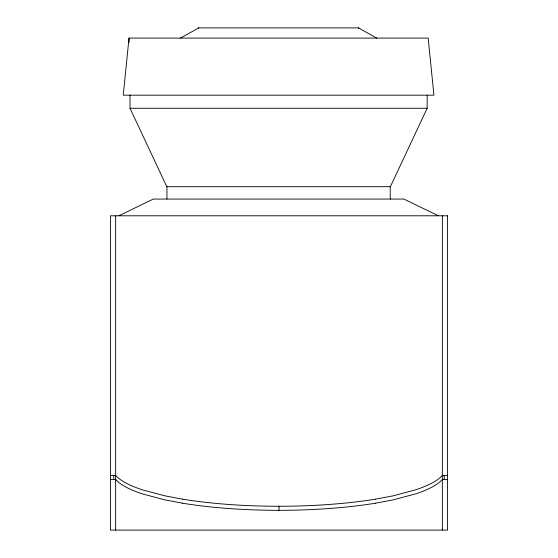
<?xml version="1.0" encoding="UTF-8"?>
<svg xmlns="http://www.w3.org/2000/svg" width="558" height="558" viewBox="0 0 558 558"><rect width="100%" height="100%" fill="white"/><g stroke="black" fill="none" stroke-linecap="round" stroke-linejoin="round"><path stroke-width="0.84" d="M129.017 38.097L123.248 95.174L433.929 95.174L428.16 38.097L129.017 38.097L129.017 42.422M427.17 95.174L427.17 108.259L390.377 186.693L166.8 186.693L130.007 108.259L130.007 95.174M180.471 38.097L198.76 27.9M118.791 215.793L153.262 199.06L403.915 199.06L438.379 215.793M375.485 499.159L393.167 495.818L415.564 489.847A173.322 38.927 0 0 0 442.327 475.416M375.485 503.218L393.167 499.877L415.564 493.914A173.322 38.927 0 0 0 442.327 479.475M198.236 27.9L358.94 27.9M130.007 108.259L427.17 108.259M110.463 475.416L115.652 475.416M442.348 475.416L447.537 475.416M110.463 479.475L115.652 479.475M442.348 479.475L447.537 479.475M182.515 499.159L164.833 495.818L142.436 489.847A173.322 38.927 0 0 1 115.673 475.416M182.515 503.218L164.833 499.877L142.436 493.914A173.322 38.927 0 0 1 115.673 479.475M358.41 27.9L376.706 38.097M444.238 475.179L444.238 479.475M442.348 215.793L442.348 530.1M390.23 186.693L390.23 199.06M279 506.252L279 510.312A163.822 36.793 0 0 0 375.45 503.204M166.947 186.693L166.947 199.06M115.652 215.793L115.652 530.1M113.762 475.179L113.762 479.475M182.55 499.145A163.822 36.793 0 0 0 279 506.266A163.822 36.793 0 0 0 375.45 499.145M279 510.326A163.822 36.793 0 0 1 182.55 503.204M447.537 215.793L110.463 215.793L110.463 530.1L447.537 530.1L447.537 215.793"/></g></svg>
